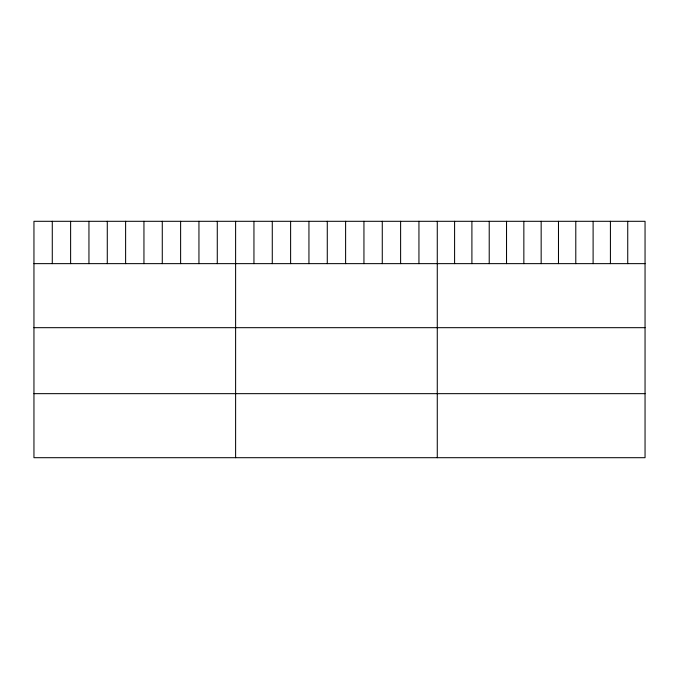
<?xml version="1.0" encoding="UTF-8"?>
<svg xmlns="http://www.w3.org/2000/svg" width="679" height="679" viewBox="0 0 679 679"><rect width="100%" height="100%" fill="white"/><g stroke="black" fill="none" stroke-linecap="round" stroke-linejoin="round"><path stroke-width="1.02" d="M645.05 263.639L645.05 457.697L33.95 457.697L33.95 221.303L645.05 221.303L645.05 263.639L33.95 263.639M33.95 327.677L645.05 327.677M33.95 393.659L645.05 393.659M627.736 221.303L627.736 263.639M610.421 221.303L610.421 263.639M593.106 221.303L593.106 263.639M575.792 221.303L575.792 263.639M558.477 221.303L558.477 263.639M541.163 221.303L541.163 263.639M523.849 221.303L523.849 263.639M506.534 221.303L506.534 263.639M489.219 221.303L489.219 263.639M471.905 221.303L471.905 263.639M454.591 221.303L454.591 263.639M437.276 221.303L437.276 457.697M418.943 221.303L418.943 263.639M400.61 221.303L400.61 263.639M382.277 221.303L382.277 263.639M363.944 221.303L363.944 263.639M345.611 221.303L345.611 263.639M327.278 221.303L327.278 263.639M308.945 221.303L308.945 263.639M290.612 221.303L290.612 263.639M272.279 221.303L272.279 263.639M253.946 221.303L253.946 263.639M235.613 221.303L235.613 457.697M217.28 221.303L217.28 263.639M198.947 221.303L198.947 263.639M180.614 221.303L180.614 263.639M162.281 221.303L162.281 263.639M143.948 221.303L143.948 263.639M125.615 221.303L125.615 263.639M107.282 221.303L107.282 263.639M88.949 221.303L88.949 263.639M70.616 221.303L70.616 263.639M52.283 221.303L52.283 263.639"/></g></svg>
